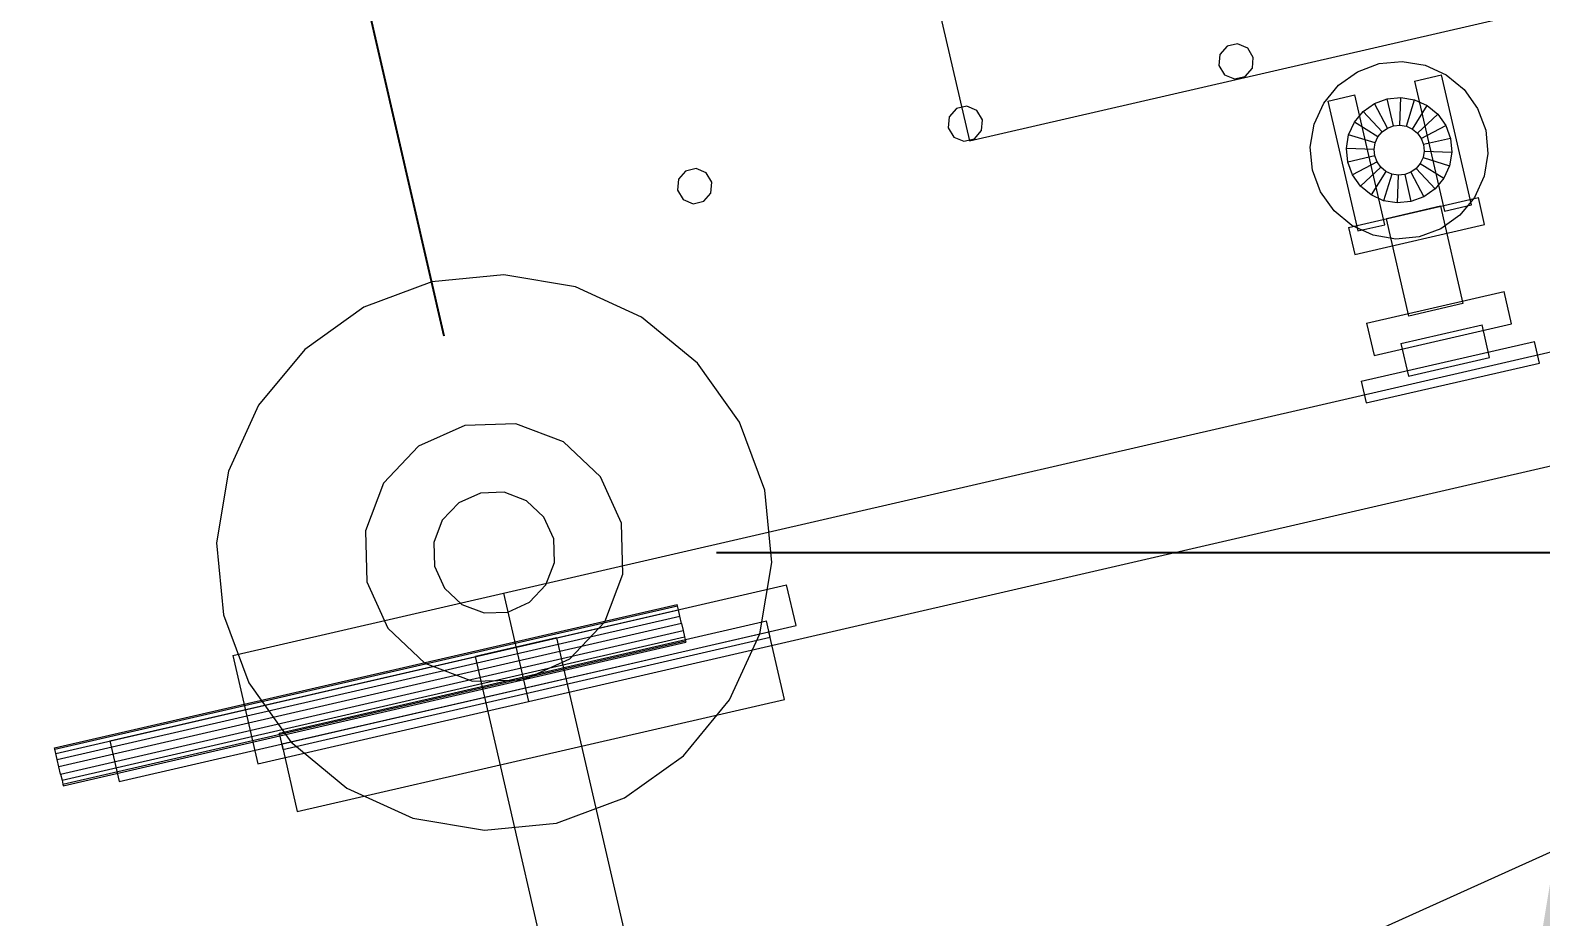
# Model space of a CAD drawing. Header units: millimetres. Extents: x -1970 to 59977, y -50268 to 6837.
# Drawn here: x 27274 to 27817, y 719 to 1038 of the extents above; entities that cross this region are included whole.
import ezdxf

# ---------------------------------------------------------------- set-up
doc = ezdxf.new("R2010")
doc.units = ezdxf.units.MM
doc.layers.add('COTAS_P', color=1, linetype='Continuous', lineweight=0)
doc.layers.add('lateral_C03', color=7, linetype='Continuous', lineweight=0)
doc.dimstyles.new('R19_100', dxfattribs={"dimtxt": 250, "dimasz": 150, "dimexe": 150, "dimexo": 80, "dimgap": 100, "dimtad": 1, "dimtih": 1, "dimtoh": 1, "dimdsep": 46, "dimcen": 0.09, "dimadec": 0, "dimazin": 0, "dimtfac": 1, "dimtdec": 4, "dimtofl": 0, "dimtmove": 0, "dimatfit": 3, "dimfxl": 1, "dimtolj": 1, "dimtzin": 0, "dimarcsym": 0})

# ---------------------------------------------------------------- blocks, each defined once
blk = doc.blocks.new('*D8')
at = {"layer": 'COTAS_P', "color": 0, "lineweight": -2, "transparency": 16777216}
for p, q in [((27708.19, 1182), (28178.19, 1182)), ((28028.19, 150), (28028.19, 1032)), ((27708.19, 0), (28178.19, 0))]:
    blk.add_line(p, q, dxfattribs=at)
at = {"layer": 'COTAS_P', "color": 0, "transparency": 16777216}
for points in [[(28003.19, 1032), (28053.19, 1032), (28028.19, 1182)], [(28003.19, 150), (28053.19, 150), (28028.19, 0)]]:
    blk.add_solid(points, dxfattribs=at)
at = {"layer": 'Defpoints', "color": 0, "transparency": 16777216}
for p in [(27628.19, 1182), (28028.19, 1182), (27628.19, 0)]:
    blk.add_point(p, dxfattribs=at)
blk = doc.blocks.new('*D9')
at = {"layer": 'COTAS_P', "color": 0, "lineweight": -2, "transparency": 16777216}
for p, q in [((38921.29, 3577.96), (38703.45, 4523.18)), ((27384.72, 1760.7), (38590.97, 4343.32)), ((27422.7, 927.96), (27204.86, 1873.18))]:
    blk.add_line(p, q, dxfattribs=at)
at = {"layer": 'COTAS_P', "color": 0, "transparency": 16777216}
for points in [[(38585.35, 4367.69), (38596.58, 4318.96), (38737.13, 4377.01)], [(27379.1, 1785.06), (27390.33, 1736.34), (27238.55, 1727.01)]]:
    blk.add_solid(points, dxfattribs=at)
at = {"layer": 'Defpoints', "color": 0, "transparency": 16777216}
for p in [(38737.13, 4377.01), (38939.25, 3500), (27440.67, 850)]:
    blk.add_point(p, dxfattribs=at)
blk = doc.blocks.new('*D10')
at = {"layer": 'COTAS_P', "color": 0, "lineweight": -2, "transparency": 16777216}
for p, q in [((27520.67, 850), (27990.67, 850)), ((27840.67, 150), (27840.67, 700)), ((27520.67, 0), (27990.67, 0))]:
    blk.add_line(p, q, dxfattribs=at)
at = {"layer": 'COTAS_P', "color": 0, "transparency": 16777216}
for points in [[(27815.67, 700), (27865.67, 700), (27840.67, 850)], [(27815.67, 150), (27865.67, 150), (27840.67, 0)]]:
    blk.add_solid(points, dxfattribs=at)
at = {"layer": 'Defpoints', "color": 0, "transparency": 16777216}
for p in [(27440.67, 850), (27840.67, 850), (27440.67, 0)]:
    blk.add_point(p, dxfattribs=at)

msp = doc.modelspace()

# ---------------------------------------------------------------- linework, layer by layer
at = {"layer": 'lateral_C03'}
for p, q in [((27611.752, 998.208), (38720.557, 3558.377)), ((27582.557, 1124.887), (27611.752, 998.208)), ((27444.035, 835.383), (28613.383, 1104.875)), ((27496.255, 595.697), (28611.704, 1099.058)), ((27453.018, 796.405), (28622.366, 1065.896)), ((27701.928, 1029.336), (27701.584, 1025.427)), ((27704.504, 1032.297), (27701.928, 1029.336)), ((27708.328, 1033.179), (27704.504, 1032.297)), ((27711.94, 1031.644), (27708.328, 1033.179)), ((27713.96, 1028.279), (27711.94, 1031.644)), ((27713.616, 1024.37), (27713.96, 1028.279)), ((27701.584, 1025.427), (27703.604, 1022.062)), ((27711.04, 1021.409), (27713.616, 1024.37)), ((27744.64, 1018.276), (27751.442, 1023.125)), ((27751.442, 1023.125), (27759.268, 1026.047)), ((27759.268, 1026.047), (27767.584, 1026.845)), ((27767.584, 1026.845), (27775.822, 1025.463)), ((27775.822, 1025.463), (27783.423, 1021.996)), ((27703.604, 1022.062), (27707.216, 1020.527)), ((27707.216, 1020.527), (27711.04, 1021.409)), ((27739.324, 1011.833), (27744.64, 1018.276)), ((27772.008, 1019.748), (27781.753, 1021.993)), ((27772.008, 1019.748), (27782.788, 972.974)), ((27792.533, 975.219), (27781.753, 1021.993)), ((27783.423, 1021.996), (27789.866, 1016.68)), ((27735.857, 1004.232), (27739.324, 1011.833)), ((27740.826, 1012.561), (27750.57, 1014.807)), ((27740.826, 1012.561), (27751.606, 965.787)), ((27761.35, 968.033), (27750.57, 1014.807)), ((27753.502, 1008.765), (27757.541, 1011.644)), ((27757.541, 1011.644), (27762.188, 1013.379)), ((27762.232, 1002.813), (27757.541, 1011.644)), ((27762.188, 1013.379), (27767.125, 1013.853)), ((27764.433, 1003.635), (27762.188, 1013.379)), ((27766.772, 1003.859), (27767.125, 1013.853)), ((27767.125, 1013.853), (27772.017, 1013.032)), ((27769.089, 1003.47), (27772.017, 1013.032)), ((27772.017, 1013.032), (27776.529, 1010.974)), ((27789.866, 1016.68), (27794.715, 1009.877)), ((27604.482, 1006.879), (27604.138, 1002.969)), ((27607.058, 1009.84), (27604.482, 1006.879)), ((27610.882, 1010.721), (27607.058, 1009.84)), ((27614.494, 1009.186), (27610.882, 1010.721)), ((27616.514, 1005.822), (27614.494, 1009.186)), ((27750.346, 1004.939), (27753.502, 1008.765)), ((27760.319, 1001.449), (27753.502, 1008.765)), ((27771.227, 1002.495), (27776.529, 1010.974)), ((27773.039, 1001), (27780.355, 1007.817)), ((27776.529, 1010.974), (27780.355, 1007.817)), ((27780.355, 1007.817), (27783.234, 1003.778)), ((27794.715, 1009.877), (27797.637, 1002.051)), ((27604.138, 1002.969), (27606.158, 999.605)), ((27613.595, 998.951), (27616.171, 1001.912)), ((27616.171, 1001.912), (27616.514, 1005.822)), ((27734.475, 995.994), (27735.857, 1004.232)), ((27748.287, 1000.427), (27750.346, 1004.939)), ((27758.824, 999.637), (27750.346, 1004.939)), ((27758.824, 999.637), (27760.319, 1001.449)), ((27760.319, 1001.449), (27762.232, 1002.813)), ((27762.232, 1002.813), (27764.433, 1003.635)), ((27764.433, 1003.635), (27766.772, 1003.859)), ((27766.772, 1003.859), (27769.089, 1003.47)), ((27769.089, 1003.47), (27771.227, 1002.495)), ((27771.227, 1002.495), (27773.039, 1001)), ((27773.039, 1001), (27774.403, 999.087)), ((27774.403, 999.087), (27783.234, 1003.778)), ((27783.234, 1003.778), (27784.969, 999.132)), ((27797.637, 1002.051), (27798.435, 993.736)), ((27606.158, 999.605), (27609.77, 998.07)), ((27609.77, 998.07), (27613.595, 998.951)), ((27735.272, 987.678), (27734.475, 995.994)), ((27747.467, 995.535), (27748.287, 1000.427)), ((27757.46, 995.182), (27747.467, 995.535)), ((27747.94, 990.598), (27747.467, 995.535)), ((27757.849, 997.499), (27748.287, 1000.427)), ((27757.46, 995.182), (27757.849, 997.499)), ((27757.685, 992.844), (27757.46, 995.182)), ((27757.849, 997.499), (27758.824, 999.637)), ((27774.403, 999.087), (27775.225, 996.886)), ((27784.969, 999.132), (27775.225, 996.886)), ((27775.225, 996.886), (27775.449, 994.547)), ((27784.969, 999.132), (27785.443, 994.194)), ((27757.685, 992.844), (27747.94, 990.598)), ((27749.675, 985.951), (27747.94, 990.598)), ((27758.507, 990.643), (27749.675, 985.951)), ((27758.507, 990.643), (27757.685, 992.844)), ((27759.87, 988.729), (27758.507, 990.643)), ((27774.085, 990.093), (27772.59, 988.28)), ((27775.06, 992.23), (27774.085, 990.093)), ((27774.085, 990.093), (27782.564, 984.79)), ((27775.449, 994.547), (27775.06, 992.23)), ((27775.06, 992.23), (27784.622, 989.303)), ((27775.449, 994.547), (27785.443, 994.194)), ((27785.443, 994.194), (27784.622, 989.303)), ((27798.435, 993.736), (27797.053, 985.497)), ((27507.036, 984.421), (27506.693, 980.512)), ((27509.612, 987.382), (27507.036, 984.421)), ((27513.436, 988.263), (27509.612, 987.382)), ((27517.048, 986.729), (27513.436, 988.263)), ((27519.068, 983.364), (27517.048, 986.729)), ((27738.195, 979.853), (27735.272, 987.678)), ((27752.554, 981.912), (27749.675, 985.951)), ((27759.87, 988.729), (27752.554, 981.912)), ((27761.682, 987.234), (27756.38, 978.756)), ((27761.682, 987.234), (27759.87, 988.729)), ((27763.82, 986.259), (27760.893, 976.697)), ((27763.82, 986.259), (27761.682, 987.234)), ((27766.137, 985.87), (27763.82, 986.259)), ((27766.137, 985.87), (27765.784, 975.877)), ((27768.476, 986.095), (27766.137, 985.87)), ((27770.677, 986.917), (27768.476, 986.095)), ((27768.476, 986.095), (27770.722, 976.35)), ((27772.59, 988.28), (27770.677, 986.917)), ((27770.677, 986.917), (27775.368, 978.085)), ((27772.59, 988.28), (27779.407, 980.964)), ((27782.564, 984.79), (27779.407, 980.964)), ((27784.622, 989.303), (27782.564, 984.79)), ((27797.053, 985.497), (27793.586, 977.897)), ((27506.693, 980.512), (27508.713, 977.147)), ((27516.149, 976.494), (27518.725, 979.454)), ((27518.725, 979.454), (27519.068, 983.364)), ((27743.043, 973.05), (27738.195, 979.853)), ((27756.38, 978.756), (27752.554, 981.912)), ((27779.407, 980.964), (27775.368, 978.085)), ((27508.713, 977.147), (27512.325, 975.612)), ((27512.325, 975.612), (27516.149, 976.494)), ((27748.233, 967.062), (27795.007, 977.842)), ((27760.893, 976.697), (27756.38, 978.756)), ((27765.784, 975.877), (27760.893, 976.697)), ((27781.365, 974.698), (27761.875, 970.206)), ((27770.722, 976.35), (27765.784, 975.877)), ((27775.368, 978.085), (27770.722, 976.35)), ((27781.365, 974.698), (27789.449, 939.618)), ((27782.788, 972.974), (27792.533, 975.219)), ((27793.586, 977.897), (27788.27, 971.453)), ((27797.253, 968.098), (27795.007, 977.842)), ((27749.487, 967.734), (27743.043, 973.05)), ((27750.479, 957.318), (27797.253, 968.098)), ((27751.606, 965.787), (27761.35, 968.033)), ((27769.96, 935.126), (27761.875, 970.206)), ((27788.27, 971.453), (27781.467, 966.605)), ((27748.233, 967.062), (27750.479, 957.318)), ((27757.087, 964.267), (27749.487, 967.734)), ((27765.326, 962.885), (27757.087, 964.267)), ((27773.641, 963.682), (27765.326, 962.885)), ((27781.467, 966.605), (27773.641, 963.682)), ((27418.208, 947.446), (27393.753, 938.313)), ((27444.194, 949.938), (27418.208, 947.446)), ((27469.94, 945.619), (27444.194, 949.938)), ((27493.691, 934.784), (27469.94, 945.619)), ((27754.729, 932.642), (27804.231, 944.05)), ((27806.926, 932.357), (27804.231, 944.05)), ((27393.753, 938.313), (27372.494, 923.162)), ((27789.449, 939.618), (27769.96, 935.126)), ((27513.828, 918.172), (27493.691, 934.784)), ((27754.729, 932.642), (27757.424, 920.949)), ((27757.424, 920.949), (27806.926, 932.357)), ((27767.109, 925.233), (27796.343, 931.97)), ((27799.038, 920.277), (27796.343, 931.97)), ((27752.789, 911.671), (27815.154, 926.044)), ((27767.109, 925.233), (27769.804, 913.54)), ((27816.951, 918.248), (27815.154, 926.044)), ((27372.494, 923.162), (27355.882, 903.025)), ((27769.804, 913.54), (27799.038, 920.277)), ((27528.979, 896.913), (27513.828, 918.172)), ((27754.586, 903.875), (27816.951, 918.248)), ((27752.789, 911.671), (27754.586, 903.875)), ((27355.882, 903.025), (27345.047, 879.274)), ((27430.111, 895.799), (27413.388, 888.274)), ((27448.441, 896.352), (27430.111, 895.799)), ((27465.588, 889.849), (27448.441, 896.352)), ((27538.112, 872.458), (27528.979, 896.913)), ((27413.388, 888.274), (27400.817, 874.922)), ((27478.94, 877.278), (27465.588, 889.849)), ((27345.047, 879.274), (27340.728, 853.528)), ((27486.466, 860.555), (27478.94, 877.278)), ((27400.817, 874.922), (27394.314, 857.775)), ((27435.725, 871.438), (27427.898, 867.915)), ((27444.305, 871.697), (27435.725, 871.438)), ((27452.331, 868.653), (27444.305, 871.697)), ((27540.604, 846.472), (27538.112, 872.458)), ((27427.898, 867.915), (27422.014, 861.665)), ((27458.582, 862.769), (27452.331, 868.653)), ((27422.014, 861.665), (27418.969, 853.639)), ((27462.104, 854.941), (27458.582, 862.769)), ((27487.019, 842.225), (27486.466, 860.555)), ((27394.314, 857.775), (27394.867, 839.445)), ((27462.363, 846.361), (27462.104, 854.941)), ((27340.728, 853.528), (27343.22, 827.542)), ((27418.969, 853.639), (27419.228, 845.059)), ((27419.228, 845.059), (27422.751, 837.231)), ((27459.319, 838.335), (27462.363, 846.361)), ((27536.285, 820.726), (27540.604, 846.472)), ((27302.358, 782.208), (27545.972, 838.352)), ((27394.867, 839.445), (27402.392, 822.722)), ((27453.435, 832.085), (27459.319, 838.335)), ((27480.515, 825.078), (27487.019, 842.225)), ((27549.341, 823.735), (27545.972, 838.352)), ((27346.589, 812.926), (27444.035, 835.383)), ((27422.751, 837.231), (27429.001, 831.347)), ((27444.035, 835.383), (27453.018, 796.405)), ((27445.607, 828.562), (27453.435, 832.085)), ((27282.42, 779.665), (27506.544, 831.318)), ((27282.539, 779.146), (27506.664, 830.798)), ((27282.88, 777.667), (27507.005, 829.32)), ((27283.39, 775.454), (27507.515, 827.107)), ((27343.22, 827.542), (27352.353, 803.087)), ((27429.001, 831.347), (27437.027, 828.303)), ((27437.027, 828.303), (27445.607, 828.562)), ((27506.664, 830.798), (27506.544, 831.318)), ((27507.005, 829.32), (27506.664, 830.798)), ((27507.515, 827.107), (27507.005, 829.32)), ((27508.117, 824.496), (27507.515, 827.107)), ((27508.117, 824.496), (27283.992, 772.844)), ((27284.593, 770.233), (27508.718, 821.886)), ((27305.726, 767.591), (27549.341, 823.735)), ((27363.296, 784.963), (27538.698, 825.387)), ((27364.194, 781.065), (27539.596, 821.489)), ((27402.392, 822.722), (27415.745, 810.151)), ((27467.944, 811.726), (27480.515, 825.078)), ((27508.117, 824.496), (27508.718, 821.886)), ((27508.718, 821.886), (27509.228, 819.673)), ((27540.045, 819.54), (27538.698, 825.387)), ((27545.21, 797.128), (27539.596, 821.489)), ((27285.103, 768.02), (27509.228, 819.673)), ((27285.444, 766.542), (27509.569, 818.194)), ((27285.564, 766.023), (27509.689, 817.675)), ((27364.643, 779.116), (27540.045, 819.54)), ((27463.143, 819.263), (27433.909, 812.525)), ((27463.143, 819.263), (27517.041, 585.393)), ((27509.228, 819.673), (27509.569, 818.194)), ((27509.569, 818.194), (27509.689, 817.675)), ((27525.451, 796.975), (27536.285, 820.726)), ((27346.589, 812.926), (27355.572, 773.947)), ((27487.808, 578.656), (27433.909, 812.525)), ((27451.221, 804.201), (27467.944, 811.726)), ((27415.745, 810.151), (27432.891, 803.648)), ((27352.353, 803.087), (27367.504, 781.828)), ((27432.891, 803.648), (27451.221, 804.201)), ((27355.572, 773.947), (27453.018, 796.405)), ((27369.808, 756.704), (27545.21, 797.128)), ((27508.838, 776.838), (27525.451, 796.975)), ((27363.296, 784.963), (27364.643, 779.116)), ((27282.539, 779.146), (27282.42, 779.665)), ((27282.88, 777.667), (27282.539, 779.146)), ((27283.39, 775.454), (27282.88, 777.667)), ((27302.358, 782.208), (27305.726, 767.591)), ((27364.194, 781.065), (27369.808, 756.704)), ((27367.504, 781.828), (27387.642, 765.216)), ((27283.992, 772.844), (27283.39, 775.454)), ((27284.593, 770.233), (27283.992, 772.844)), ((27487.579, 761.687), (27508.838, 776.838)), ((27284.593, 770.233), (27285.103, 768.02)), ((27285.103, 768.02), (27285.444, 766.542)), ((27285.444, 766.542), (27285.564, 766.023)), ((27387.642, 765.216), (27411.392, 754.381)), ((27463.124, 752.554), (27487.579, 761.687)), ((27411.392, 754.381), (27437.138, 750.062)), ((27437.138, 750.062), (27463.124, 752.554))]:
    msp.add_line(p, q, dxfattribs=at)

# ---------------------------------------------------------------- dimensions: what is measured, and where the dimension line sits
at = {"layer": 'COTAS_P'}
for p1, p2, distance, picture, middle in [((27440.666, 850), (38939.253, 3500), 900, '*D9', (32987.841, 3052.011)), ((27628.187, 0), (27628.187, 1182), -400, '*D8', (28028.187, 591)), ((27440.666, 0), (27440.666, 850), -400, '*D10', (27840.666, 425))]:
    dim = msp.add_aligned_dim(p1=p1, p2=p2, distance=distance, text='<> P', dimstyle='R19_100', dxfattribs=at)
    dim.commit()
    dim.dimension.update_dxf_attribs({"geometry": picture, "text_midpoint": middle})

doc.saveas('drawing.dxf')
